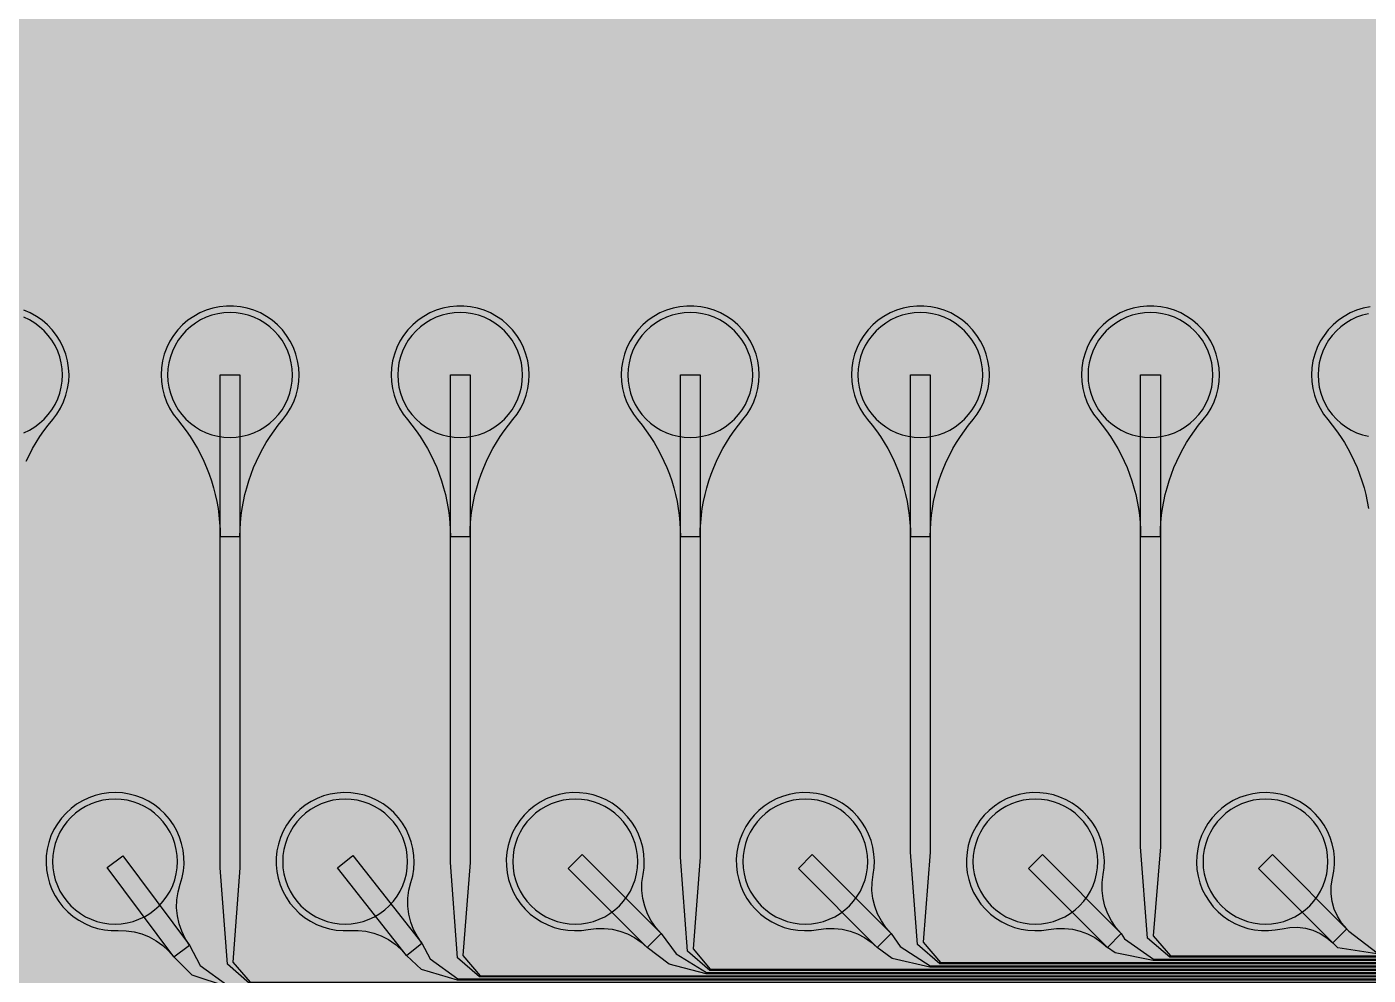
# Model space of a CAD drawing. Header units: metres. Extents: x -7220 to 10980, y -29667 to 1833.
# Drawn here: x 5884 to 7924, y -26955 to -25513 of the extents above; entities that cross this region are included whole.
import ezdxf

# ---------------------------------------------------------------- set-up
doc = ezdxf.new("R2010")
doc.units = ezdxf.units.M
for name, color, linetype in [('Metal1', 4, 'CONTINUOUS'), ('Polyimide', 7, 'CONTINUOUS'), ('Polyimide_Negative', 5, 'CONTINUOUS')]:
    doc.layers.add(name, color=color, linetype=linetype)

msp = doc.modelspace()

# ---------------------------------------------------------------- hatches: boundary and pattern name
at = {"layer": 'Polyimide'}
msp.add_hatch(color=7, dxfattribs=at).paths.add_polyline_path([(4099.4, -13861.6), (4142.6, -14152.8), (4214.2, -14438.4), (4313.4, -14715.5), (4439.2, -14981.7), (4590.6, -15234.2), (4766, -15470.7), (4963.7, -15688.8), (5181.8, -15886.5), (5418.3, -16061.9), (5670.8, -16213.3), (5936.9, -16339.1), (6214.1, -16438.3), (6499.7, -16509.9), (6790.9, -16553.1), (7085, -16567.5), (9980.4, -16567.5), (10058.8, -16571.4), (10136.4, -16582.9), (10212.6, -16601.9), (10286.5, -16628.4), (10357.5, -16662), (10424.8, -16702.3), (10487.9, -16749.1), (10546.1, -16801.8), (10598.8, -16860), (10645.6, -16923), (10685.9, -16990.4), (10719.5, -17061.4), (10745.9, -17135.3), (10765, -17211.4), (10776.5, -17289.1), (10780.4, -17367.5), (10780.4, -21957.3), (10741.6, -22012.9), (10706, -22070.6), (10673.6, -22130.1), (10644.5, -22191.4), (10618.9, -22254.2), (10596.8, -22318.2), (10578.3, -22383.5), (10563.4, -22449.6), (10552.2, -22516.5), (10544.7, -22583.8), (10541, -22651.5), (10541, -22719.3), (10544.7, -22787), (10552.2, -22854.4), (10563.4, -22921.2), (10578.3, -22987.4), (10596.8, -23052.6), (10618.9, -23116.7), (10644.5, -23179.5), (10673.6, -23240.7), (10706, -23300.3), (10741.6, -23357.9), (10780.4, -23413.5), (10780.4, -28667.5), (10776.5, -28745.9), (10765, -28823.6), (10745.9, -28899.7), (10719.5, -28973.6), (10685.9, -29044.6), (10645.6, -29112), (10598.8, -29175), (10546.1, -29233.2), (10487.9, -29285.9), (10424.8, -29332.7), (10357.5, -29373), (10286.5, -29406.6), (10212.6, -29433.1), (10136.4, -29452.1), (10058.8, -29463.6), (9980.4, -29467.5), (-6219.6, -29467.5), (-6298, -29463.6), (-6375.7, -29452.1), (-6451.9, -29433.1), (-6525.8, -29406.6), (-6596.7, -29373), (-6664.1, -29332.7), (-6727.1, -29285.9), (-6785.3, -29233.2), (-6838, -29175), (-6884.8, -29112), (-6925.2, -29044.6), (-6958.7, -28973.6), (-6985.2, -28899.7), (-7004.3, -28823.6), (-7015.8, -28745.9), (-7019.6, -28667.5), (-7019.6, -23426.3), (-6979.4, -23370.1), (-6942.3, -23311.6), (-6908.7, -23251.2), (-6878.5, -23189), (-6851.8, -23125.1), (-6828.8, -23059.9), (-6809.5, -22993.4), (-6794, -22926), (-6782.4, -22857.8), (-6774.6, -22789.1), (-6770.7, -22720), (-6770.7, -22650.8), (-6774.6, -22581.8), (-6782.4, -22513), (-6794, -22444.8), (-6809.5, -22377.4), (-6828.8, -22311), (-6851.8, -22245.7), (-6878.5, -22181.9), (-6908.7, -22119.7), (-6942.3, -22059.2), (-6979.4, -22000.8), (-7019.6, -21944.5), (-7019.6, -17367.5), (-7015.8, -17289.1), (-7004.3, -17211.4), (-6985.2, -17135.3), (-6958.7, -17061.4), (-6925.2, -16990.4), (-6884.8, -16923), (-6838, -16860), (-6785.3, -16801.8), (-6727.1, -16749.1), (-6664.1, -16702.3), (-6596.7, -16662), (-6525.8, -16628.4), (-6451.9, -16601.9), (-6375.7, -16582.9), (-6298, -16571.4), (-6219.6, -16567.5), (-3314, -16567.5), (-3019.9, -16553.1), (-2728.7, -16509.9), (-2443.1, -16438.3), (-2165.9, -16339.1), (-1899.8, -16213.3), (-1647.3, -16061.9), (-1410.8, -15886.5), (-1192.7, -15688.8), (-995, -15470.7), (-819.6, -15234.2), (-668.2, -14981.7), (-542.4, -14715.5), (-443.2, -14438.4), (-371.6, -14152.8), (-328.4, -13861.6), (-314, -13567.5), (-314, -13373.5), (-317.5, -13328.1), (-327.7, -13283.8), (-344.6, -13241.5), (-367.6, -13202.3), (-396.4, -13167), (-430.1, -13136.5), (-468, -13111.4), (-509.3, -13092.3), (-509.3, -13092.3), (-578.2, -13061.3), (-642.2, -13021.2), (-700.3, -12973), (-751.3, -12917.3), (-794.4, -12855.3), (-828.7, -12788.1), (-853.7, -12716.8), (-868.9, -12642.8), (-874, -12567.5), (-868.9, -12492.2), (-853.7, -12418.2), (-828.7, -12346.9), (-794.4, -12279.7), (-751.3, -12217.7), (-700.3, -12162), (-642.2, -12113.8), (-578.2, -12073.7), (-509.3, -12042.7), (-509.3, -12042.7), (-468, -12023.6), (-430.1, -11998.5), (-396.4, -11968), (-367.6, -11932.7), (-344.6, -11893.5), (-327.7, -11851.2), (-317.5, -11806.9), (-314, -11761.5), (-314, -11074.3), (-317.5, -11028.9), (-327.7, -10984.6), (-344.6, -10942.4), (-367.6, -10903.1), (-396.4, -10867.8), (-430.1, -10837.3), (-468, -10812.2), (-509.3, -10793.2), (-509.3, -10793.2), (-578.2, -10762.1), (-642.2, -10722.1), (-700.3, -10673.8), (-751.3, -10618.1), (-794.4, -10556.1), (-828.7, -10488.9), (-853.7, -10417.6), (-868.9, -10343.7), (-874, -10268.3), (-868.9, -10193), (-853.7, -10119), (-828.7, -10047.8), (-794.4, -9980.5), (-751.3, -9918.5), (-700.3, -9862.9), (-642.2, -9814.6), (-578.2, -9774.6), (-509.3, -9743.5), (-509.3, -9743.5), (-468, -9724.5), (-430.1, -9699.4), (-396.4, -9668.8), (-367.6, -9633.5), (-344.6, -9594.3), (-327.7, -9552), (-317.5, -9507.7), (-314, -9462.4), (-314, -8775.1), (-317.5, -8729.8), (-327.7, -8685.5), (-344.6, -8643.2), (-367.6, -8604), (-396.4, -8568.7), (-430.1, -8538.1), (-468, -8513), (-509.3, -8494), (-509.3, -8494), (-578.2, -8462.9), (-642.2, -8422.9), (-700.3, -8374.6), (-751.3, -8319), (-794.4, -8257), (-828.7, -8189.7), (-853.7, -8118.5), (-868.9, -8044.5), (-874, -7969.2), (-868.9, -7893.8), (-853.7, -7819.9), (-828.7, -7748.6), (-794.4, -7681.4), (-751.3, -7619.4), (-700.3, -7563.7), (-642.2, -7515.4), (-578.2, -7475.4), (-509.3, -7444.3), (-509.3, -7444.3), (-468, -7425.3), (-430.1, -7400.2), (-396.4, -7369.7), (-367.6, -7334.4), (-344.6, -7295.1), (-327.7, -7252.9), (-317.5, -7208.6), (-314, -7163.2), (-314, -6476), (-317.5, -6430.6), (-327.7, -6386.3), (-344.6, -6344), (-367.6, -6304.8), (-396.4, -6269.5), (-430.1, -6239), (-468, -6213.9), (-509.3, -6194.8), (-509.3, -6194.8), (-578.2, -6163.8), (-642.2, -6123.7), (-700.3, -6075.5), (-751.3, -6019.8), (-794.4, -5957.8), (-828.7, -5890.6), (-853.7, -5819.3), (-868.9, -5745.3), (-874, -5670), (-868.9, -5594.7), (-853.7, -5520.7), (-828.7, -5449.4), (-794.4, -5382.2), (-751.3, -5320.2), (-700.3, -5264.5), (-642.2, -5216.3), (-578.2, -5176.2), (-509.3, -5145.2), (-509.3, -5145.2), (-468, -5126.1), (-430.1, -5101), (-396.4, -5070.5), (-367.6, -5035.2), (-344.6, -4996), (-327.7, -4953.7), (-317.5, -4909.4), (-314, -4864), (-314, 380), (-314, 1532.5), (-269, 1532.5), (-268.8, 1525.6), (-268.1, 1518.8), (-267, 1512), (-265.4, 1505.3), (-263.4, 1498.7), (-261, 1492.3), (-258.2, 1486.1), (-254.9, 1480), (-251.3, 1474.2), (-247.3, 1468.6), (-242.9, 1463.3), (-238.2, 1458.3), (-233.2, 1453.6), (-227.9, 1449.2), (-222.3, 1445.2), (-216.5, 1441.6), (-210.4, 1438.3), (-204.2, 1435.5), (-197.8, 1433.1), (-191.2, 1431.1), (-184.5, 1429.5), (-177.7, 1428.4), (-170.9, 1427.7), (-164, 1427.5), (-157.1, 1427.7), (-150.3, 1428.4), (-143.5, 1429.5), (-136.8, 1431.1), (-130.2, 1433.1), (-123.8, 1435.5), (-117.6, 1438.3), (-111.5, 1441.6), (-105.7, 1445.2), (-100.1, 1449.2), (-94.8, 1453.6), (-89.8, 1458.3), (-85.1, 1463.3), (-80.7, 1468.6), (-76.7, 1474.2), (-73.1, 1480), (-69.8, 1486.1), (-67, 1492.3), (-64.6, 1498.7), (-62.6, 1505.3), (-61, 1512), (-59.9, 1518.8), (-59.2, 1525.6), (-59, 1532.5), (1786, 1532.5), (3835, 1532.5), (3835.2, 1539), (3835.9, 1545.6), (3836.9, 1552), (3838.4, 1558.4), (3840.3, 1564.6), (3842.6, 1570.8), (3845.3, 1576.7), (3848.4, 1582.5), (3851.9, 1588.1), (3855.7, 1593.4), (3859.8, 1598.4), (3864.3, 1603.2), (3869.1, 1607.7), (3874.1, 1611.8), (3879.4, 1615.6), (3885, 1619.1), (3890.8, 1622.2), (3896.7, 1624.9), (3902.9, 1627.2), (3909.1, 1629.1), (3915.5, 1630.6), (3921.9, 1631.6), (3928.5, 1632.3), (3935, 1632.5), (3941.5, 1632.3), (3948.1, 1631.6), (3954.5, 1630.6), (3960.9, 1629.1), (3967.1, 1627.2), (3973.3, 1624.9), (3979.2, 1622.2), (3985, 1619.1), (3990.6, 1615.6), (3995.9, 1611.8), (4000.9, 1607.7), (4005.7, 1603.2), (4010.2, 1598.4), (4014.3, 1593.4), (4018.1, 1588.1), (4021.6, 1582.5), (4024.7, 1576.7), (4027.4, 1570.8), (4029.7, 1564.6), (4031.6, 1558.4), (4033.1, 1552), (4034.1, 1545.6), (4034.8, 1539), (4035, 1532.5), (4085, 1532.5), (4085, 380), (4085, 330), (4085, -4864), (4088.5, -4909.4), (4098.7, -4953.7), (4115.6, -4996), (4138.6, -5035.2), (4167.4, -5070.5), (4201.1, -5101), (4239, -5126.1), (4280.3, -5145.2), (4280.3, -5145.2), (4349.2, -5176.2), (4413.2, -5216.3), (4471.3, -5264.5), (4522.3, -5320.2), (4565.4, -5382.2), (4599.7, -5449.4), (4624.7, -5520.7), (4639.9, -5594.7), (4645, -5670), (4639.9, -5745.3), (4624.7, -5819.3), (4599.7, -5890.6), (4565.4, -5957.8), (4522.3, -6019.8), (4471.3, -6075.5), (4413.2, -6123.7), (4349.2, -6163.8), (4280.3, -6194.8), (4239, -6213.9), (4201.1, -6239), (4167.4, -6269.5), (4138.6, -6304.8), (4115.6, -6344), (4098.7, -6386.3), (4088.5, -6430.6), (4085, -6476), (4085, -13567.5), (4099.4, -13861.6)])

# ---------------------------------------------------------------- linework, layer by layer
at = {"layer": 'Metal1'}
for points in [[(1918.9, -18191.7), (1918.9, -28341.6), (1948.3, -28371), (9427.5, -28371), (9456.9, -28341.6), (9456.9, -26952.4), (9427.5, -26923), (7937.2, -26923), (7877.7, -26913.5), (7757.3, -26793.1), (7778.5, -26771.9), (7894.7, -26888.1), (7937.6, -26921), (9428.3, -26921), (9458.9, -26951.6), (9458.9, -28342.4), (9428.3, -28373), (1947.5, -28373), (1916.9, -28342.4), (1916.9, -18191.7)], [(1923.9, -18191.7), (1923.9, -28336.6), (1953.3, -28366), (9422.5, -28366), (9451.9, -28336.6), (9451.9, -26957.4), (9422.5, -26928), (7622.5, -26928), (7588.6, -26898.8), (7577.9, -26760), (7577.9, -26042.5), (7607.9, -26042.5), (7607.9, -26760), (7597.2, -26895.2), (7623.3, -26926), (9423.3, -26926), (9453.9, -26956.6), (9453.9, -28337.4), (9423.3, -28368), (1952.5, -28368), (1921.9, -28337.4), (1921.9, -18191.7)], [(1928.9, -18191.7), (1928.9, -28331.6), (1958.3, -28361), (9417.5, -28361), (9446.9, -28331.6), (9446.9, -26962.4), (9417.5, -26933), (7597.2, -26933), (7539, -26921.4), (7527.3, -26913.1), (7407.3, -26793.1), (7428.5, -26771.9), (7548.5, -26891.9), (7553.3, -26900.1), (7597.6, -26931), (9418.3, -26931), (9448.9, -26961.6), (9448.9, -28332.4), (9418.3, -28363), (1957.5, -28363), (1926.9, -28332.4), (1926.9, -18191.7)], [(1933.9, -18191.7), (1933.9, -28326.6), (1963.3, -28356), (9412.5, -28356), (9441.9, -28326.6), (9441.9, -26967.4), (9412.5, -26938), (7272.5, -26938), (7238.6, -26908.8), (7227.9, -26768), (7227.9, -26042.5), (7257.9, -26042.5), (7257.9, -26768), (7247.1, -26905.2), (7273.3, -26936), (9413.3, -26936), (9443.9, -26966.6), (9443.9, -28327.4), (9413.3, -28358), (1962.5, -28358), (1931.9, -28327.4), (1931.9, -18191.7)], [(1938.9, -18191.7), (1938.9, -28321.6), (1968.3, -28351), (9407.5, -28351), (9436.9, -28321.6), (9436.9, -26972.4), (9407.5, -26943), (7257.2, -26943), (7200.2, -26929.7), (7177.3, -26913.1), (7057.3, -26793.1), (7078.5, -26771.9), (7198.5, -26891.9), (7212.1, -26911.8), (7257.6, -26941), (9408.3, -26941), (9438.9, -26971.6), (9438.9, -28322.4), (9408.3, -28353), (1967.5, -28353), (1936.9, -28322.4), (1936.9, -18191.7)], [(1943.9, -18191.7), (1943.9, -28316.6), (1973.3, -28346), (9402.5, -28346), (9431.9, -28316.6), (9431.9, -26977.4), (9402.5, -26948), (6922.5, -26948), (6888.6, -26918.8), (6877.9, -26776), (6877.9, -26042.5), (6907.9, -26042.5), (6907.9, -26776), (6897.1, -26915.2), (6923.3, -26946), (9403.3, -26946), (9433.9, -26976.6), (9433.9, -28317.4), (9403.3, -28348), (1972.5, -28348), (1941.9, -28317.4), (1941.9, -18191.7)], [(1948.9, -18191.7), (1948.9, -28311.6), (1978.3, -28341), (9397.5, -28341), (9426.9, -28311.6), (9426.9, -26982.4), (9397.5, -26953), (6917.2, -26953), (6861, -26938.5), (6827.3, -26913.1), (6707.3, -26793.1), (6728.5, -26771.9), (6848.5, -26891.9), (6871.3, -26923), (6917.6, -26951), (9398.3, -26951), (9428.9, -26981.6), (9428.9, -28312.4), (9398.3, -28343), (1977.5, -28343), (1946.9, -28312.4), (1946.9, -18191.7)], [(1953.9, -18191.7), (1953.9, -28306.6), (1983.3, -28336), (9392.5, -28336), (9421.9, -28306.6), (9421.9, -26987.4), (9392.5, -26958), (6572.5, -26958), (6538.7, -26928.7), (6527.9, -26784), (6527.9, -26042.5), (6557.9, -26042.5), (6557.9, -26784), (6547.1, -26925.3), (6573.3, -26956), (9393.3, -26956), (9423.9, -26986.6), (9423.9, -28307.4), (9393.3, -28338), (1982.5, -28338), (1951.9, -28307.4), (1951.9, -18191.7)], [(1958.9, -18191.7), (1958.9, -28301.6), (1988.3, -28331), (9387.5, -28331), (9416.9, -28301.6), (9416.9, -26992.4), (9387.5, -26963), (6538.9, -26963), (6484, -26946.5), (6461, -26925.2), (6356.1, -26791.8), (6379.7, -26773.2), (6484.6, -26906.6), (6497.1, -26930.3), (6539.3, -26961), (9388.3, -26961), (9418.9, -26991.6), (9418.9, -28302.4), (9388.3, -28333), (1987.5, -28333), (1956.9, -28302.4), (1956.9, -18191.7)], [(1963.9, -18191.7), (1963.9, -28296.6), (1993.3, -28326), (9382.5, -28326), (9411.9, -28296.6), (9411.9, -26997.4), (9382.5, -26968), (6222.5, -26968), (6188.7, -26938.7), (6177.9, -26792), (6177.9, -26042.5), (6207.9, -26042.5), (6207.9, -26792), (6197, -26935.3), (6223.3, -26966), (9383.3, -26966), (9413.9, -26996.6), (9413.9, -28297.4), (9383.3, -28328), (1992.5, -28328), (1961.9, -28297.4), (1961.9, -18191.7)], [(1968.9, -18191.7), (1968.9, -28291.6), (1998.3, -28321), (9377.5, -28321), (9406.9, -28291.6), (9406.9, -27002.4), (9377.5, -26973), (6188.9, -26973), (6135, -26955.3), (6107.3, -26927.5), (6005.8, -26791.5), (6029.9, -26773.5), (6131.3, -26909.6), (6147.3, -26940.6), (6189.3, -26971), (9378.3, -26971), (9408.9, -27001.6), (9408.9, -28292.4), (9378.3, -28323), (1997.5, -28323), (1966.9, -28292.4), (1966.9, -18191.7)], [(5882.8, -26173.6), (5887.5, -26163.9), (5892.5, -26154.4), (5897.9, -26145.1), (5903.7, -26136.1), (5909.8, -26127.3), (5916.2, -26118.7), (5923, -26110.4), (5929.4, -26101.9), (5935, -26092.9), (5939.6, -26083.3), (5943.2, -26073.4), (5945.8, -26063.1), (5947.4, -26052.6), (5947.9, -26042), (5947.3, -26031.4), (5945.6, -26020.9), (5942.9, -26010.7), (5939.2, -26000.8), (5934.5, -25991.3), (5928.9, -25982.3), (5922.4, -25973.9), (5915, -25966.2), (5907, -25959.3), (5898.3, -25953.3), (5889, -25948.2), (5879.2, -25944)], [(7927, -25938.7), (7916.6, -25940.8), (7906.5, -25944), (7896.8, -25948.2), (7887.5, -25953.3), (7878.8, -25959.3), (7870.7, -25966.2), (7863.4, -25973.9), (7856.9, -25982.3), (7851.2, -25991.3), (7846.5, -26000.8), (7842.8, -26010.7), (7840.1, -26020.9), (7838.5, -26031.4), (7837.9, -26042), (7838.4, -26052.6), (7839.9, -26063.1), (7842.5, -26073.4), (7846.1, -26083.3), (7850.8, -26092.9), (7856.3, -26101.9), (7862.7, -26110.4), (7869.5, -26118.7), (7876, -26127.3), (7882.1, -26136.1), (7887.8, -26145.1), (7893.2, -26154.4), (7898.3, -26163.9), (7902.9, -26173.6), (7907.2, -26183.4), (7911.1, -26193.4), (7914.6, -26203.6), (7917.7, -26213.9), (7920.4, -26224.2), (7922.7, -26234.7), (7924.5, -26245.3)]]:
    msp.add_lwpolyline(points, dxfattribs=at)
for points in [[(6207.9, -26288.1), (6208.1, -26277.3), (6208.7, -26266.6), (6209.8, -26255.9), (6211.2, -26245.3), (6213.1, -26234.7), (6215.4, -26224.2), (6218.1, -26213.9), (6221.2, -26203.6), (6224.7, -26193.4), (6228.6, -26183.4), (6232.8, -26173.6), (6237.5, -26163.9), (6242.5, -26154.4), (6247.9, -26145.1), (6253.7, -26136.1), (6259.8, -26127.3), (6266.2, -26118.7), (6273, -26110.4), (6279.4, -26101.9), (6285, -26092.9), (6289.6, -26083.3), (6293.2, -26073.4), (6295.8, -26063.1), (6297.4, -26052.6), (6297.9, -26042), (6297.3, -26031.4), (6295.6, -26020.9), (6292.9, -26010.7), (6289.2, -26000.8), (6284.5, -25991.3), (6278.9, -25982.3), (6272.4, -25973.9), (6265, -25966.2), (6257, -25959.3), (6248.3, -25953.3), (6239, -25948.2), (6229.2, -25944), (6219.1, -25940.8), (6208.7, -25938.7), (6198.2, -25937.6), (6187.6, -25937.6), (6177, -25938.7), (6166.6, -25940.8), (6156.5, -25944), (6146.8, -25948.2), (6137.5, -25953.3), (6128.8, -25959.3), (6120.7, -25966.2), (6113.4, -25973.9), (6106.9, -25982.3), (6101.2, -25991.3), (6096.5, -26000.8), (6092.8, -26010.7), (6090.1, -26020.9), (6088.5, -26031.4), (6087.9, -26042), (6088.4, -26052.6), (6089.9, -26063.1), (6092.5, -26073.4), (6096.1, -26083.3), (6100.8, -26092.9), (6106.3, -26101.9), (6112.7, -26110.4), (6119.5, -26118.7), (6126, -26127.3), (6132.1, -26136.1), (6137.8, -26145.1), (6143.2, -26154.4), (6148.3, -26163.9), (6152.9, -26173.6), (6157.2, -26183.4), (6161.1, -26193.4), (6164.6, -26203.6), (6167.7, -26213.9), (6170.4, -26224.2), (6172.7, -26234.7), (6174.5, -26245.3), (6176, -26255.9), (6177, -26266.6), (6177.7, -26277.3), (6177.9, -26288.1), (6207.9, -26288.1)], [(6557.9, -26288.1), (6558.1, -26277.3), (6558.7, -26266.6), (6559.8, -26255.9), (6561.2, -26245.3), (6563.1, -26234.7), (6565.4, -26224.2), (6568.1, -26213.9), (6571.2, -26203.6), (6574.7, -26193.4), (6578.6, -26183.4), (6582.8, -26173.6), (6587.5, -26163.9), (6592.5, -26154.4), (6597.9, -26145.1), (6603.7, -26136.1), (6609.8, -26127.3), (6616.2, -26118.7), (6623, -26110.4), (6629.4, -26101.9), (6635, -26092.9), (6639.6, -26083.3), (6643.2, -26073.4), (6645.8, -26063.1), (6647.4, -26052.6), (6647.9, -26042), (6647.3, -26031.4), (6645.6, -26020.9), (6642.9, -26010.7), (6639.2, -26000.8), (6634.5, -25991.3), (6628.9, -25982.3), (6622.4, -25973.9), (6615, -25966.2), (6607, -25959.3), (6598.3, -25953.3), (6589, -25948.2), (6579.2, -25944), (6569.1, -25940.8), (6558.7, -25938.7), (6548.2, -25937.6), (6537.6, -25937.6), (6527, -25938.7), (6516.6, -25940.8), (6506.5, -25944), (6496.8, -25948.2), (6487.5, -25953.3), (6478.8, -25959.3), (6470.7, -25966.2), (6463.4, -25973.9), (6456.9, -25982.3), (6451.2, -25991.3), (6446.5, -26000.8), (6442.8, -26010.7), (6440.1, -26020.9), (6438.5, -26031.4), (6437.9, -26042), (6438.4, -26052.6), (6439.9, -26063.1), (6442.5, -26073.4), (6446.1, -26083.3), (6450.8, -26092.9), (6456.3, -26101.9), (6462.7, -26110.4), (6469.5, -26118.7), (6476, -26127.3), (6482.1, -26136.1), (6487.8, -26145.1), (6493.2, -26154.4), (6498.3, -26163.9), (6502.9, -26173.6), (6507.2, -26183.4), (6511.1, -26193.4), (6514.6, -26203.6), (6517.7, -26213.9), (6520.4, -26224.2), (6522.7, -26234.7), (6524.5, -26245.3), (6526, -26255.9), (6527, -26266.6), (6527.7, -26277.3), (6527.9, -26288.1), (6557.9, -26288.1)], [(6907.9, -26288.1), (6908.1, -26277.3), (6908.7, -26266.6), (6909.8, -26255.9), (6911.2, -26245.3), (6913.1, -26234.7), (6915.4, -26224.2), (6918.1, -26213.9), (6921.2, -26203.6), (6924.7, -26193.4), (6928.6, -26183.4), (6932.8, -26173.6), (6937.5, -26163.9), (6942.5, -26154.4), (6947.9, -26145.1), (6953.7, -26136.1), (6959.8, -26127.3), (6966.2, -26118.7), (6973, -26110.4), (6979.4, -26101.9), (6985, -26092.9), (6989.6, -26083.3), (6993.2, -26073.4), (6995.8, -26063.1), (6997.4, -26052.6), (6997.9, -26042), (6997.3, -26031.4), (6995.6, -26020.9), (6992.9, -26010.7), (6989.2, -26000.8), (6984.5, -25991.3), (6978.9, -25982.3), (6972.4, -25973.9), (6965, -25966.2), (6957, -25959.3), (6948.3, -25953.3), (6939, -25948.2), (6929.2, -25944), (6919.1, -25940.8), (6908.7, -25938.7), (6898.2, -25937.6), (6887.6, -25937.6), (6877, -25938.7), (6866.6, -25940.8), (6856.5, -25944), (6846.8, -25948.2), (6837.5, -25953.3), (6828.8, -25959.3), (6820.7, -25966.2), (6813.4, -25973.9), (6806.9, -25982.3), (6801.2, -25991.3), (6796.5, -26000.8), (6792.8, -26010.7), (6790.1, -26020.9), (6788.5, -26031.4), (6787.9, -26042), (6788.4, -26052.6), (6789.9, -26063.1), (6792.5, -26073.4), (6796.1, -26083.3), (6800.8, -26092.9), (6806.3, -26101.9), (6812.7, -26110.4), (6819.5, -26118.7), (6826, -26127.3), (6832.1, -26136.1), (6837.8, -26145.1), (6843.2, -26154.4), (6848.3, -26163.9), (6852.9, -26173.6), (6857.2, -26183.4), (6861.1, -26193.4), (6864.6, -26203.6), (6867.7, -26213.9), (6870.4, -26224.2), (6872.7, -26234.7), (6874.5, -26245.3), (6876, -26255.9), (6877, -26266.6), (6877.7, -26277.3), (6877.9, -26288.1), (6907.9, -26288.1)], [(7257.9, -26288.1), (7258.1, -26277.3), (7258.7, -26266.6), (7259.8, -26255.9), (7261.2, -26245.3), (7263.1, -26234.7), (7265.4, -26224.2), (7268.1, -26213.9), (7271.2, -26203.6), (7274.7, -26193.4), (7278.6, -26183.4), (7282.8, -26173.6), (7287.5, -26163.9), (7292.5, -26154.4), (7297.9, -26145.1), (7303.7, -26136.1), (7309.8, -26127.3), (7316.2, -26118.7), (7323, -26110.4), (7329.4, -26101.9), (7335, -26092.9), (7339.6, -26083.3), (7343.2, -26073.4), (7345.8, -26063.1), (7347.4, -26052.6), (7347.9, -26042), (7347.3, -26031.4), (7345.6, -26020.9), (7342.9, -26010.7), (7339.2, -26000.8), (7334.5, -25991.3), (7328.9, -25982.3), (7322.4, -25973.9), (7315, -25966.2), (7307, -25959.3), (7298.3, -25953.3), (7289, -25948.2), (7279.2, -25944), (7269.1, -25940.8), (7258.7, -25938.7), (7248.2, -25937.6), (7237.6, -25937.6), (7227, -25938.7), (7216.6, -25940.8), (7206.5, -25944), (7196.8, -25948.2), (7187.5, -25953.3), (7178.8, -25959.3), (7170.7, -25966.2), (7163.4, -25973.9), (7156.9, -25982.3), (7151.2, -25991.3), (7146.5, -26000.8), (7142.8, -26010.7), (7140.1, -26020.9), (7138.5, -26031.4), (7137.9, -26042), (7138.4, -26052.6), (7139.9, -26063.1), (7142.5, -26073.4), (7146.1, -26083.3), (7150.8, -26092.9), (7156.3, -26101.9), (7162.7, -26110.4), (7169.5, -26118.7), (7176, -26127.3), (7182.1, -26136.1), (7187.8, -26145.1), (7193.2, -26154.4), (7198.3, -26163.9), (7202.9, -26173.6), (7207.2, -26183.4), (7211.1, -26193.4), (7214.6, -26203.6), (7217.7, -26213.9), (7220.4, -26224.2), (7222.7, -26234.7), (7224.5, -26245.3), (7226, -26255.9), (7227, -26266.6), (7227.7, -26277.3), (7227.9, -26288.1), (7257.9, -26288.1)], [(7607.9, -26288.1), (7608.1, -26277.3), (7608.7, -26266.6), (7609.8, -26255.9), (7611.2, -26245.3), (7613.1, -26234.7), (7615.4, -26224.2), (7618.1, -26213.9), (7621.2, -26203.6), (7624.7, -26193.4), (7628.6, -26183.4), (7632.8, -26173.6), (7637.5, -26163.9), (7642.5, -26154.4), (7647.9, -26145.1), (7653.7, -26136.1), (7659.8, -26127.3), (7666.2, -26118.7), (7673, -26110.4), (7679.4, -26101.9), (7685, -26092.9), (7689.6, -26083.3), (7693.2, -26073.4), (7695.8, -26063.1), (7697.4, -26052.6), (7697.9, -26042), (7697.3, -26031.4), (7695.6, -26020.9), (7692.9, -26010.7), (7689.2, -26000.8), (7684.5, -25991.3), (7678.9, -25982.3), (7672.4, -25973.9), (7665, -25966.2), (7657, -25959.3), (7648.3, -25953.3), (7639, -25948.2), (7629.2, -25944), (7619.1, -25940.8), (7608.7, -25938.7), (7598.2, -25937.6), (7587.6, -25937.6), (7577, -25938.7), (7566.6, -25940.8), (7556.5, -25944), (7546.8, -25948.2), (7537.5, -25953.3), (7528.8, -25959.3), (7520.7, -25966.2), (7513.4, -25973.9), (7506.9, -25982.3), (7501.2, -25991.3), (7496.5, -26000.8), (7492.8, -26010.7), (7490.1, -26020.9), (7488.5, -26031.4), (7487.9, -26042), (7488.4, -26052.6), (7489.9, -26063.1), (7492.5, -26073.4), (7496.1, -26083.3), (7500.8, -26092.9), (7506.3, -26101.9), (7512.7, -26110.4), (7519.5, -26118.7), (7526, -26127.3), (7532.1, -26136.1), (7537.8, -26145.1), (7543.2, -26154.4), (7548.3, -26163.9), (7552.9, -26173.6), (7557.2, -26183.4), (7561.1, -26193.4), (7564.6, -26203.6), (7567.7, -26213.9), (7570.4, -26224.2), (7572.7, -26234.7), (7574.5, -26245.3), (7576, -26255.9), (7577, -26266.6), (7577.7, -26277.3), (7577.9, -26288.1), (7607.9, -26288.1)], [(6131.3, -26909.6), (6124.6, -26899.4), (6119.3, -26888.5), (6115.2, -26877), (6112.7, -26865.1), (6111.5, -26853), (6111.9, -26840.8), (6113.7, -26828.7), (6117, -26817), (6120, -26806.9), (6121.9, -26796.6), (6122.8, -26786.2), (6122.7, -26775.7), (6121.5, -26765.3), (6119.2, -26755.1), (6116, -26745.1), (6111.8, -26735.5), (6106.6, -26726.4), (6100.6, -26717.8), (6093.7, -26709.9), (6086.1, -26702.7), (6077.8, -26696.3), (6068.9, -26690.7), (6059.5, -26686.1), (6049.7, -26682.4), (6039.6, -26679.8), (6029.2, -26678.1), (6018.8, -26677.5), (6008.3, -26677.9), (5997.9, -26679.4), (5987.8, -26681.9), (5977.9, -26685.4), (5968.4, -26689.9), (5959.4, -26695.3), (5951, -26701.5), (5943.3, -26708.6), (5936.3, -26716.4), (5930.1, -26724.9), (5924.8, -26733.9), (5920.4, -26743.4), (5917, -26753.3), (5914.6, -26763.5), (5913.2, -26773.9), (5912.9, -26784.4), (5913.6, -26794.9), (5915.4, -26805.2), (5918.1, -26815.3), (5921.9, -26825.1), (5926.6, -26834.4), (5932.2, -26843.3), (5938.7, -26851.5), (5946, -26859), (5954, -26865.8), (5962.6, -26871.8), (5971.8, -26876.8), (5981.4, -26881), (5991.4, -26884.1), (6001.7, -26886.2), (6012.1, -26887.3), (6022.6, -26887.4), (6034.8, -26887.6), (6046.8, -26889.3), (6058.6, -26892.4), (6069.9, -26896.9), (6080.6, -26902.8), (6090.5, -26910), (6099.4, -26918.2), (6107.3, -26927.5), (6131.3, -26909.6)], [(6484.6, -26906.6), (6477.7, -26896.6), (6472, -26885.8), (6467.7, -26874.4), (6464.8, -26862.6), (6463.4, -26850.5), (6463.4, -26838.3), (6464.9, -26826.2), (6467.9, -26814.4), (6470.6, -26804.3), (6472.3, -26793.9), (6472.9, -26783.5), (6472.4, -26773), (6471, -26762.6), (6468.5, -26752.4), (6465, -26742.6), (6460.5, -26733.1), (6455.1, -26724.1), (6448.9, -26715.7), (6441.8, -26707.9), (6434, -26700.9), (6425.5, -26694.8), (6416.5, -26689.4), (6407, -26685.1), (6397.1, -26681.6), (6386.9, -26679.2), (6376.5, -26677.9), (6366, -26677.5), (6355.6, -26678.2), (6345.2, -26680), (6335.1, -26682.7), (6325.4, -26686.5), (6316, -26691.2), (6307.2, -26696.8), (6298.9, -26703.3), (6291.4, -26710.6), (6284.6, -26718.6), (6278.6, -26727.2), (6273.6, -26736.4), (6269.4, -26746), (6266.3, -26756), (6264.1, -26766.3), (6263, -26776.7), (6263, -26787.2), (6264, -26797.6), (6266, -26807.9), (6269, -26817.9), (6273, -26827.6), (6278, -26836.8), (6283.9, -26845.5), (6290.6, -26853.5), (6298, -26860.9), (6306.2, -26867.5), (6315, -26873.2), (6324.3, -26878), (6334, -26881.9), (6344.1, -26884.8), (6354.4, -26886.6), (6364.8, -26887.5), (6375.3, -26887.2), (6387.5, -26887.1), (6399.6, -26888.5), (6411.5, -26891.3), (6422.9, -26895.5), (6433.7, -26901.1), (6443.8, -26908), (6452.9, -26916.1), (6461, -26925.2), (6484.6, -26906.6)], [(6848.5, -26891.9), (6840.4, -26882.8), (6833.5, -26872.7), (6827.9, -26861.9), (6823.6, -26850.5), (6820.7, -26838.7), (6819.3, -26826.6), (6819.4, -26814.4), (6821, -26802.3), (6822.5, -26791.9), (6822.9, -26781.5), (6822.2, -26771), (6820.6, -26760.7), (6817.9, -26750.5), (6814.2, -26740.7), (6809.6, -26731.3), (6804, -26722.4), (6797.6, -26714.2), (6790.4, -26706.6), (6782.4, -26699.7), (6773.9, -26693.7), (6764.7, -26688.5), (6755.1, -26684.3), (6745.2, -26681.1), (6734.9, -26678.9), (6724.5, -26677.7), (6714, -26677.6), (6703.6, -26678.5), (6693.3, -26680.4), (6683.2, -26683.4), (6673.5, -26687.3), (6664.3, -26692.2), (6655.5, -26698), (6647.4, -26704.6), (6640, -26712.1), (6633.4, -26720.2), (6627.6, -26728.9), (6622.7, -26738.2), (6618.7, -26747.9), (6615.8, -26757.9), (6613.9, -26768.2), (6612.9, -26778.7), (6613.1, -26789.1), (6614.3, -26799.6), (6616.5, -26809.8), (6619.7, -26819.8), (6623.9, -26829.4), (6629.1, -26838.5), (6635.1, -26847.1), (6641.9, -26855), (6649.5, -26862.2), (6657.8, -26868.6), (6666.7, -26874.2), (6676.1, -26878.8), (6685.9, -26882.5), (6696, -26885.2), (6706.4, -26886.9), (6716.8, -26887.5), (6727.3, -26887.1), (6737.7, -26885.6), (6749.8, -26884), (6762, -26884), (6774.1, -26885.4), (6785.9, -26888.2), (6797.3, -26892.5), (6808.1, -26898.1), (6818.1, -26905), (6827.3, -26913.1), (6848.5, -26891.9)], [(7198.5, -26891.9), (7190.4, -26882.8), (7183.5, -26872.7), (7177.9, -26861.9), (7173.6, -26850.5), (7170.7, -26838.7), (7169.3, -26826.6), (7169.4, -26814.4), (7171, -26802.3), (7172.5, -26791.9), (7172.9, -26781.5), (7172.2, -26771), (7170.6, -26760.7), (7167.9, -26750.5), (7164.2, -26740.7), (7159.6, -26731.3), (7154, -26722.4), (7147.6, -26714.2), (7140.4, -26706.6), (7132.4, -26699.7), (7123.9, -26693.7), (7114.7, -26688.5), (7105.1, -26684.3), (7095.2, -26681.1), (7084.9, -26678.9), (7074.5, -26677.7), (7064, -26677.6), (7053.6, -26678.5), (7043.3, -26680.4), (7033.2, -26683.4), (7023.5, -26687.3), (7014.3, -26692.2), (7005.5, -26698), (6997.4, -26704.6), (6990, -26712.1), (6983.4, -26720.2), (6977.6, -26728.9), (6972.7, -26738.2), (6968.7, -26747.9), (6965.8, -26757.9), (6963.9, -26768.2), (6962.9, -26778.7), (6963.1, -26789.1), (6964.3, -26799.6), (6966.5, -26809.8), (6969.7, -26819.8), (6973.9, -26829.4), (6979.1, -26838.5), (6985.1, -26847.1), (6991.9, -26855), (6999.5, -26862.2), (7007.8, -26868.6), (7016.7, -26874.2), (7026.1, -26878.8), (7035.9, -26882.5), (7046, -26885.2), (7056.4, -26886.9), (7066.8, -26887.5), (7077.3, -26887.1), (7087.7, -26885.6), (7099.8, -26884), (7112, -26884), (7124.1, -26885.4), (7135.9, -26888.2), (7147.3, -26892.5), (7158.1, -26898.1), (7168.1, -26905), (7177.3, -26913.1), (7198.5, -26891.9)], [(7548.5, -26891.9), (7540.4, -26882.8), (7533.5, -26872.7), (7527.9, -26861.9), (7523.6, -26850.5), (7520.7, -26838.7), (7519.3, -26826.6), (7519.4, -26814.4), (7521, -26802.3), (7522.5, -26791.9), (7522.9, -26781.5), (7522.2, -26771), (7520.6, -26760.7), (7517.9, -26750.5), (7514.2, -26740.7), (7509.6, -26731.3), (7504, -26722.4), (7497.6, -26714.2), (7490.4, -26706.6), (7482.4, -26699.7), (7473.9, -26693.7), (7464.7, -26688.5), (7455.1, -26684.3), (7445.2, -26681.1), (7434.9, -26678.9), (7424.5, -26677.7), (7414, -26677.6), (7403.6, -26678.5), (7393.3, -26680.4), (7383.2, -26683.4), (7373.5, -26687.3), (7364.3, -26692.2), (7355.5, -26698), (7347.4, -26704.6), (7340, -26712.1), (7333.4, -26720.2), (7327.6, -26728.9), (7322.7, -26738.2), (7318.7, -26747.9), (7315.8, -26757.9), (7313.9, -26768.2), (7312.9, -26778.7), (7313.1, -26789.1), (7314.3, -26799.6), (7316.5, -26809.8), (7319.7, -26819.8), (7323.9, -26829.4), (7329.1, -26838.5), (7335.1, -26847.1), (7341.9, -26855), (7349.5, -26862.2), (7357.8, -26868.6), (7366.7, -26874.2), (7376.1, -26878.8), (7385.9, -26882.5), (7396, -26885.2), (7406.4, -26886.9), (7416.8, -26887.5), (7427.3, -26887.1), (7437.7, -26885.6), (7449.8, -26884), (7462, -26884), (7474.1, -26885.4), (7485.9, -26888.2), (7497.3, -26892.5), (7508.1, -26898.1), (7518.1, -26905), (7527.3, -26913.1), (7548.5, -26891.9)], [(7891.4, -26884.8), (7883.6, -26875.7), (7877.2, -26865.6), (7872.3, -26854.7), (7869.1, -26843.2), (7867.6, -26831.3), (7867.8, -26819.4), (7869.8, -26807.6), (7871.8, -26797.3), (7872.8, -26786.8), (7872.7, -26776.4), (7871.6, -26765.9), (7869.4, -26755.7), (7866.2, -26745.7), (7862, -26736.1), (7856.9, -26726.9), (7851, -26718.3), (7844.1, -26710.3), (7836.6, -26703.1), (7828.3, -26696.6), (7819.4, -26691), (7810.1, -26686.3), (7800.3, -26682.6), (7790.1, -26679.9), (7779.8, -26678.2), (7769.3, -26677.5), (7758.8, -26677.9), (7748.5, -26679.3), (7738.3, -26681.8), (7728.4, -26685.2), (7718.9, -26689.6), (7709.8, -26695), (7701.4, -26701.2), (7693.6, -26708.3), (7686.6, -26716), (7680.4, -26724.5), (7675, -26733.5), (7670.6, -26743), (7667.1, -26752.9), (7664.7, -26763.1), (7663.3, -26773.5), (7662.9, -26783.9), (7663.6, -26794.4), (7665.3, -26804.8), (7668, -26814.9), (7671.7, -26824.7), (7676.4, -26834.1), (7682, -26842.9), (7688.5, -26851.2), (7695.7, -26858.8), (7703.7, -26865.6), (7712.3, -26871.6), (7721.4, -26876.7), (7731.1, -26880.8), (7741.1, -26884), (7751.3, -26886.2), (7761.7, -26887.3), (7772.2, -26887.4), (7782.7, -26886.5), (7793, -26884.5), (7804.7, -26882.5), (7816.7, -26882.2), (7828.6, -26883.7), (7840.1, -26886.9), (7851, -26891.8), (7861.1, -26898.2), (7870.2, -26906), (7891.4, -26884.8)]]:
    msp.add_lwpolyline(points, close=True, dxfattribs=at)
at = {"layer": 'Polyimide_Negative'}
for points in [[(6287.9, -26042.5), (6287.4, -26033.2), (6286, -26024), (6283.8, -26014.9), (6280.6, -26006.1), (6276.7, -25997.7), (6271.9, -25989.7), (6266.3, -25982.2), (6260.1, -25975.3), (6253.1, -25969.1), (6245.7, -25963.5), (6237.7, -25958.7), (6229.2, -25954.7), (6220.5, -25951.6), (6211.4, -25949.3), (6202.2, -25948), (6192.9, -25947.5), (6183.6, -25948), (6174.3, -25949.3), (6165.3, -25951.6), (6156.5, -25954.7), (6148.1, -25958.7), (6140.1, -25963.5), (6132.6, -25969.1), (6125.7, -25975.3), (6119.4, -25982.2), (6113.9, -25989.7), (6109.1, -25997.7), (6105.1, -26006.1), (6102, -26014.9), (6099.7, -26024), (6098.3, -26033.2), (6097.9, -26042.5), (6098.3, -26051.8), (6099.7, -26061), (6102, -26070.1), (6105.1, -26078.9), (6109.1, -26087.3), (6113.9, -26095.3), (6119.4, -26102.8), (6125.7, -26109.7), (6132.6, -26115.9), (6140.1, -26121.5), (6148.1, -26126.3), (6156.5, -26130.3), (6165.3, -26133.4), (6174.3, -26135.7), (6183.6, -26137), (6192.9, -26137.5), (6202.2, -26137), (6211.4, -26135.7), (6220.5, -26133.4), (6229.2, -26130.3), (6237.7, -26126.3), (6245.7, -26121.5), (6253.1, -26115.9), (6260.1, -26109.7), (6266.3, -26102.8), (6271.9, -26095.3), (6276.7, -26087.3), (6280.6, -26078.9), (6283.8, -26070.1), (6286, -26061), (6287.4, -26051.8), (6287.9, -26042.5)], [(6637.9, -26042.5), (6637.4, -26033.2), (6636, -26024), (6633.8, -26014.9), (6630.6, -26006.1), (6626.7, -25997.7), (6621.9, -25989.7), (6616.3, -25982.2), (6610.1, -25975.3), (6603.1, -25969.1), (6595.7, -25963.5), (6587.7, -25958.7), (6579.2, -25954.7), (6570.5, -25951.6), (6561.4, -25949.3), (6552.2, -25948), (6542.9, -25947.5), (6533.6, -25948), (6524.3, -25949.3), (6515.3, -25951.6), (6506.5, -25954.7), (6498.1, -25958.7), (6490.1, -25963.5), (6482.6, -25969.1), (6475.7, -25975.3), (6469.4, -25982.2), (6463.9, -25989.7), (6459.1, -25997.7), (6455.1, -26006.1), (6452, -26014.9), (6449.7, -26024), (6448.3, -26033.2), (6447.9, -26042.5), (6448.3, -26051.8), (6449.7, -26061), (6452, -26070.1), (6455.1, -26078.9), (6459.1, -26087.3), (6463.9, -26095.3), (6469.4, -26102.8), (6475.7, -26109.7), (6482.6, -26115.9), (6490.1, -26121.5), (6498.1, -26126.3), (6506.5, -26130.3), (6515.3, -26133.4), (6524.3, -26135.7), (6533.6, -26137), (6542.9, -26137.5), (6552.2, -26137), (6561.4, -26135.7), (6570.5, -26133.4), (6579.2, -26130.3), (6587.7, -26126.3), (6595.7, -26121.5), (6603.1, -26115.9), (6610.1, -26109.7), (6616.3, -26102.8), (6621.9, -26095.3), (6626.7, -26087.3), (6630.6, -26078.9), (6633.8, -26070.1), (6636, -26061), (6637.4, -26051.8), (6637.9, -26042.5)], [(6987.9, -26042.5), (6987.4, -26033.2), (6986, -26024), (6983.8, -26014.9), (6980.6, -26006.1), (6976.7, -25997.7), (6971.9, -25989.7), (6966.3, -25982.2), (6960.1, -25975.3), (6953.1, -25969.1), (6945.7, -25963.5), (6937.7, -25958.7), (6929.2, -25954.7), (6920.5, -25951.6), (6911.4, -25949.3), (6902.2, -25948), (6892.9, -25947.5), (6883.6, -25948), (6874.3, -25949.3), (6865.3, -25951.6), (6856.5, -25954.7), (6848.1, -25958.7), (6840.1, -25963.5), (6832.6, -25969.1), (6825.7, -25975.3), (6819.4, -25982.2), (6813.9, -25989.7), (6809.1, -25997.7), (6805.1, -26006.1), (6802, -26014.9), (6799.7, -26024), (6798.3, -26033.2), (6797.9, -26042.5), (6798.3, -26051.8), (6799.7, -26061), (6802, -26070.1), (6805.1, -26078.9), (6809.1, -26087.3), (6813.9, -26095.3), (6819.4, -26102.8), (6825.7, -26109.7), (6832.6, -26115.9), (6840.1, -26121.5), (6848.1, -26126.3), (6856.5, -26130.3), (6865.3, -26133.4), (6874.3, -26135.7), (6883.6, -26137), (6892.9, -26137.5), (6902.2, -26137), (6911.4, -26135.7), (6920.5, -26133.4), (6929.2, -26130.3), (6937.7, -26126.3), (6945.7, -26121.5), (6953.1, -26115.9), (6960.1, -26109.7), (6966.3, -26102.8), (6971.9, -26095.3), (6976.7, -26087.3), (6980.6, -26078.9), (6983.8, -26070.1), (6986, -26061), (6987.4, -26051.8), (6987.9, -26042.5)], [(7337.9, -26042.5), (7337.4, -26033.2), (7336, -26024), (7333.8, -26014.9), (7330.6, -26006.1), (7326.7, -25997.7), (7321.9, -25989.7), (7316.3, -25982.2), (7310.1, -25975.3), (7303.1, -25969.1), (7295.7, -25963.5), (7287.7, -25958.7), (7279.2, -25954.7), (7270.5, -25951.6), (7261.4, -25949.3), (7252.2, -25948), (7242.9, -25947.5), (7233.6, -25948), (7224.3, -25949.3), (7215.3, -25951.6), (7206.5, -25954.7), (7198.1, -25958.7), (7190.1, -25963.5), (7182.6, -25969.1), (7175.7, -25975.3), (7169.4, -25982.2), (7163.9, -25989.7), (7159.1, -25997.7), (7155.1, -26006.1), (7152, -26014.9), (7149.7, -26024), (7148.3, -26033.2), (7147.9, -26042.5), (7148.3, -26051.8), (7149.7, -26061), (7152, -26070.1), (7155.1, -26078.9), (7159.1, -26087.3), (7163.9, -26095.3), (7169.4, -26102.8), (7175.7, -26109.7), (7182.6, -26115.9), (7190.1, -26121.5), (7198.1, -26126.3), (7206.5, -26130.3), (7215.3, -26133.4), (7224.3, -26135.7), (7233.6, -26137), (7242.9, -26137.5), (7252.2, -26137), (7261.4, -26135.7), (7270.5, -26133.4), (7279.2, -26130.3), (7287.7, -26126.3), (7295.7, -26121.5), (7303.1, -26115.9), (7310.1, -26109.7), (7316.3, -26102.8), (7321.9, -26095.3), (7326.7, -26087.3), (7330.6, -26078.9), (7333.8, -26070.1), (7336, -26061), (7337.4, -26051.8), (7337.9, -26042.5)], [(7687.9, -26042.5), (7687.4, -26033.2), (7686, -26024), (7683.8, -26014.9), (7680.6, -26006.1), (7676.7, -25997.7), (7671.9, -25989.7), (7666.3, -25982.2), (7660.1, -25975.3), (7653.1, -25969.1), (7645.7, -25963.5), (7637.7, -25958.7), (7629.2, -25954.7), (7620.5, -25951.6), (7611.4, -25949.3), (7602.2, -25948), (7592.9, -25947.5), (7583.6, -25948), (7574.3, -25949.3), (7565.3, -25951.6), (7556.5, -25954.7), (7548.1, -25958.7), (7540.1, -25963.5), (7532.6, -25969.1), (7525.7, -25975.3), (7519.4, -25982.2), (7513.9, -25989.7), (7509.1, -25997.7), (7505.1, -26006.1), (7502, -26014.9), (7499.7, -26024), (7498.3, -26033.2), (7497.9, -26042.5), (7498.3, -26051.8), (7499.7, -26061), (7502, -26070.1), (7505.1, -26078.9), (7509.1, -26087.3), (7513.9, -26095.3), (7519.4, -26102.8), (7525.7, -26109.7), (7532.6, -26115.9), (7540.1, -26121.5), (7548.1, -26126.3), (7556.5, -26130.3), (7565.3, -26133.4), (7574.3, -26135.7), (7583.6, -26137), (7592.9, -26137.5), (7602.2, -26137), (7611.4, -26135.7), (7620.5, -26133.4), (7629.2, -26130.3), (7637.7, -26126.3), (7645.7, -26121.5), (7653.1, -26115.9), (7660.1, -26109.7), (7666.3, -26102.8), (7671.9, -26095.3), (7676.7, -26087.3), (7680.6, -26078.9), (7683.8, -26070.1), (7686, -26061), (7687.4, -26051.8), (7687.9, -26042.5)], [(6112.9, -26782.5), (6112.4, -26773.2), (6111, -26764), (6108.8, -26754.9), (6105.6, -26746.1), (6101.7, -26737.7), (6096.9, -26729.7), (6091.3, -26722.2), (6085.1, -26715.3), (6078.1, -26709.1), (6070.7, -26703.5), (6062.7, -26698.7), (6054.2, -26694.7), (6045.5, -26691.6), (6036.4, -26689.3), (6027.2, -26688), (6017.9, -26687.5), (6008.6, -26688), (5999.3, -26689.3), (5990.3, -26691.6), (5981.5, -26694.7), (5973.1, -26698.7), (5965.1, -26703.5), (5957.6, -26709.1), (5950.7, -26715.3), (5944.4, -26722.2), (5938.9, -26729.7), (5934.1, -26737.7), (5930.1, -26746.1), (5927, -26754.9), (5924.7, -26764), (5923.3, -26773.2), (5922.9, -26782.5), (5923.3, -26791.8), (5924.7, -26801), (5927, -26810.1), (5930.1, -26818.9), (5934.1, -26827.3), (5938.9, -26835.3), (5944.4, -26842.8), (5950.7, -26849.7), (5957.6, -26855.9), (5965.1, -26861.5), (5973.1, -26866.3), (5981.5, -26870.3), (5990.3, -26873.4), (5999.3, -26875.7), (6008.6, -26877), (6017.9, -26877.5), (6027.2, -26877), (6036.4, -26875.7), (6045.5, -26873.4), (6054.2, -26870.3), (6062.7, -26866.3), (6070.7, -26861.5), (6078.1, -26855.9), (6085.1, -26849.7), (6091.3, -26842.8), (6096.9, -26835.3), (6101.7, -26827.3), (6105.6, -26818.9), (6108.8, -26810.1), (6111, -26801), (6112.4, -26791.8), (6112.9, -26782.5)], [(6462.9, -26782.5), (6462.4, -26773.2), (6461, -26764), (6458.8, -26754.9), (6455.6, -26746.1), (6451.7, -26737.7), (6446.9, -26729.7), (6441.3, -26722.2), (6435.1, -26715.3), (6428.1, -26709.1), (6420.7, -26703.5), (6412.7, -26698.7), (6404.2, -26694.7), (6395.5, -26691.6), (6386.4, -26689.3), (6377.2, -26688), (6367.9, -26687.5), (6358.6, -26688), (6349.3, -26689.3), (6340.3, -26691.6), (6331.5, -26694.7), (6323.1, -26698.7), (6315.1, -26703.5), (6307.6, -26709.1), (6300.7, -26715.3), (6294.4, -26722.2), (6288.9, -26729.7), (6284.1, -26737.7), (6280.1, -26746.1), (6277, -26754.9), (6274.7, -26764), (6273.3, -26773.2), (6272.9, -26782.5), (6273.3, -26791.8), (6274.7, -26801), (6277, -26810.1), (6280.1, -26818.9), (6284.1, -26827.3), (6288.9, -26835.3), (6294.4, -26842.8), (6300.7, -26849.7), (6307.6, -26855.9), (6315.1, -26861.5), (6323.1, -26866.3), (6331.5, -26870.3), (6340.3, -26873.4), (6349.3, -26875.7), (6358.6, -26877), (6367.9, -26877.5), (6377.2, -26877), (6386.4, -26875.7), (6395.5, -26873.4), (6404.2, -26870.3), (6412.7, -26866.3), (6420.7, -26861.5), (6428.1, -26855.9), (6435.1, -26849.7), (6441.3, -26842.8), (6446.9, -26835.3), (6451.7, -26827.3), (6455.6, -26818.9), (6458.8, -26810.1), (6461, -26801), (6462.4, -26791.8), (6462.9, -26782.5)], [(6812.9, -26782.5), (6812.4, -26773.2), (6811, -26764), (6808.8, -26754.9), (6805.6, -26746.1), (6801.7, -26737.7), (6796.9, -26729.7), (6791.3, -26722.2), (6785.1, -26715.3), (6778.1, -26709.1), (6770.7, -26703.5), (6762.7, -26698.7), (6754.2, -26694.7), (6745.5, -26691.6), (6736.4, -26689.3), (6727.2, -26688), (6717.9, -26687.5), (6708.6, -26688), (6699.3, -26689.3), (6690.3, -26691.6), (6681.5, -26694.7), (6673.1, -26698.7), (6665.1, -26703.5), (6657.6, -26709.1), (6650.7, -26715.3), (6644.4, -26722.2), (6638.9, -26729.7), (6634.1, -26737.7), (6630.1, -26746.1), (6627, -26754.9), (6624.7, -26764), (6623.3, -26773.2), (6622.9, -26782.5), (6623.3, -26791.8), (6624.7, -26801), (6627, -26810.1), (6630.1, -26818.9), (6634.1, -26827.3), (6638.9, -26835.3), (6644.4, -26842.8), (6650.7, -26849.7), (6657.6, -26855.9), (6665.1, -26861.5), (6673.1, -26866.3), (6681.5, -26870.3), (6690.3, -26873.4), (6699.3, -26875.7), (6708.6, -26877), (6717.9, -26877.5), (6727.2, -26877), (6736.4, -26875.7), (6745.5, -26873.4), (6754.2, -26870.3), (6762.7, -26866.3), (6770.7, -26861.5), (6778.1, -26855.9), (6785.1, -26849.7), (6791.3, -26842.8), (6796.9, -26835.3), (6801.7, -26827.3), (6805.6, -26818.9), (6808.8, -26810.1), (6811, -26801), (6812.4, -26791.8), (6812.9, -26782.5)], [(7162.9, -26782.5), (7162.4, -26773.2), (7161, -26764), (7158.8, -26754.9), (7155.6, -26746.1), (7151.7, -26737.7), (7146.9, -26729.7), (7141.3, -26722.2), (7135.1, -26715.3), (7128.1, -26709.1), (7120.7, -26703.5), (7112.7, -26698.7), (7104.2, -26694.7), (7095.5, -26691.6), (7086.4, -26689.3), (7077.2, -26688), (7067.9, -26687.5), (7058.6, -26688), (7049.3, -26689.3), (7040.3, -26691.6), (7031.5, -26694.7), (7023.1, -26698.7), (7015.1, -26703.5), (7007.6, -26709.1), (7000.7, -26715.3), (6994.4, -26722.2), (6988.9, -26729.7), (6984.1, -26737.7), (6980.1, -26746.1), (6977, -26754.9), (6974.7, -26764), (6973.3, -26773.2), (6972.9, -26782.5), (6973.3, -26791.8), (6974.7, -26801), (6977, -26810.1), (6980.1, -26818.9), (6984.1, -26827.3), (6988.9, -26835.3), (6994.4, -26842.8), (7000.7, -26849.7), (7007.6, -26855.9), (7015.1, -26861.5), (7023.1, -26866.3), (7031.5, -26870.3), (7040.3, -26873.4), (7049.3, -26875.7), (7058.6, -26877), (7067.9, -26877.5), (7077.2, -26877), (7086.4, -26875.7), (7095.5, -26873.4), (7104.2, -26870.3), (7112.7, -26866.3), (7120.7, -26861.5), (7128.1, -26855.9), (7135.1, -26849.7), (7141.3, -26842.8), (7146.9, -26835.3), (7151.7, -26827.3), (7155.6, -26818.9), (7158.8, -26810.1), (7161, -26801), (7162.4, -26791.8), (7162.9, -26782.5)], [(7512.9, -26782.5), (7512.4, -26773.2), (7511, -26764), (7508.8, -26754.9), (7505.6, -26746.1), (7501.7, -26737.7), (7496.9, -26729.7), (7491.3, -26722.2), (7485.1, -26715.3), (7478.1, -26709.1), (7470.7, -26703.5), (7462.7, -26698.7), (7454.2, -26694.7), (7445.5, -26691.6), (7436.4, -26689.3), (7427.2, -26688), (7417.9, -26687.5), (7408.6, -26688), (7399.3, -26689.3), (7390.3, -26691.6), (7381.5, -26694.7), (7373.1, -26698.7), (7365.1, -26703.5), (7357.6, -26709.1), (7350.7, -26715.3), (7344.4, -26722.2), (7338.9, -26729.7), (7334.1, -26737.7), (7330.1, -26746.1), (7327, -26754.9), (7324.7, -26764), (7323.3, -26773.2), (7322.9, -26782.5), (7323.3, -26791.8), (7324.7, -26801), (7327, -26810.1), (7330.1, -26818.9), (7334.1, -26827.3), (7338.9, -26835.3), (7344.4, -26842.8), (7350.7, -26849.7), (7357.6, -26855.9), (7365.1, -26861.5), (7373.1, -26866.3), (7381.5, -26870.3), (7390.3, -26873.4), (7399.3, -26875.7), (7408.6, -26877), (7417.9, -26877.5), (7427.2, -26877), (7436.4, -26875.7), (7445.5, -26873.4), (7454.2, -26870.3), (7462.7, -26866.3), (7470.7, -26861.5), (7478.1, -26855.9), (7485.1, -26849.7), (7491.3, -26842.8), (7496.9, -26835.3), (7501.7, -26827.3), (7505.6, -26818.9), (7508.8, -26810.1), (7511, -26801), (7512.4, -26791.8), (7512.9, -26782.5)], [(7862.9, -26782.5), (7862.4, -26773.2), (7861, -26764), (7858.8, -26754.9), (7855.6, -26746.1), (7851.7, -26737.7), (7846.9, -26729.7), (7841.3, -26722.2), (7835.1, -26715.3), (7828.1, -26709.1), (7820.7, -26703.5), (7812.7, -26698.7), (7804.2, -26694.7), (7795.5, -26691.6), (7786.4, -26689.3), (7777.2, -26688), (7767.9, -26687.5), (7758.6, -26688), (7749.3, -26689.3), (7740.3, -26691.6), (7731.5, -26694.7), (7723.1, -26698.7), (7715.1, -26703.5), (7707.6, -26709.1), (7700.7, -26715.3), (7694.4, -26722.2), (7688.9, -26729.7), (7684.1, -26737.7), (7680.1, -26746.1), (7677, -26754.9), (7674.7, -26764), (7673.3, -26773.2), (7672.9, -26782.5), (7673.3, -26791.8), (7674.7, -26801), (7677, -26810.1), (7680.1, -26818.9), (7684.1, -26827.3), (7688.9, -26835.3), (7694.4, -26842.8), (7700.7, -26849.7), (7707.6, -26855.9), (7715.1, -26861.5), (7723.1, -26866.3), (7731.5, -26870.3), (7740.3, -26873.4), (7749.3, -26875.7), (7758.6, -26877), (7767.9, -26877.5), (7777.2, -26877), (7786.4, -26875.7), (7795.5, -26873.4), (7804.2, -26870.3), (7812.7, -26866.3), (7820.7, -26861.5), (7828.1, -26855.9), (7835.1, -26849.7), (7841.3, -26842.8), (7846.9, -26835.3), (7851.7, -26827.3), (7855.6, -26818.9), (7858.8, -26810.1), (7861, -26801), (7862.4, -26791.8), (7862.9, -26782.5)]]:
    msp.add_lwpolyline(points, close=True, dxfattribs=at)
for points in [[(7924.3, -25949.3), (7915.3, -25951.6), (7906.5, -25954.7), (7898.1, -25958.7), (7890.1, -25963.5), (7882.6, -25969.1), (7875.7, -25975.3), (7869.4, -25982.2), (7863.9, -25989.7), (7859.1, -25997.7), (7855.1, -26006.1), (7852, -26014.9), (7849.7, -26024), (7848.3, -26033.2), (7847.9, -26042.5), (7848.3, -26051.8), (7849.7, -26061), (7852, -26070.1), (7855.1, -26078.9), (7859.1, -26087.3), (7863.9, -26095.3), (7869.4, -26102.8), (7875.7, -26109.7), (7882.6, -26115.9), (7890.1, -26121.5), (7898.1, -26126.3), (7906.5, -26130.3), (7915.3, -26133.4), (7924.3, -26135.7)], [(5879.2, -26130.3), (5887.7, -26126.3), (5895.7, -26121.5), (5903.1, -26115.9), (5910.1, -26109.7), (5916.3, -26102.8), (5921.9, -26095.3), (5926.7, -26087.3), (5930.6, -26078.9), (5933.8, -26070.1), (5936, -26061), (5937.4, -26051.8), (5937.9, -26042.5), (5937.9, -26042.5), (5937.4, -26033.2), (5936, -26024), (5933.8, -26014.9), (5930.6, -26006.1), (5926.7, -25997.7), (5921.9, -25989.7), (5916.3, -25982.2), (5910.1, -25975.3), (5903.1, -25969.1), (5895.7, -25963.5), (5887.7, -25958.7), (5879.2, -25954.7)]]:
    msp.add_lwpolyline(points, dxfattribs=at)

doc.saveas('drawing.dxf')
